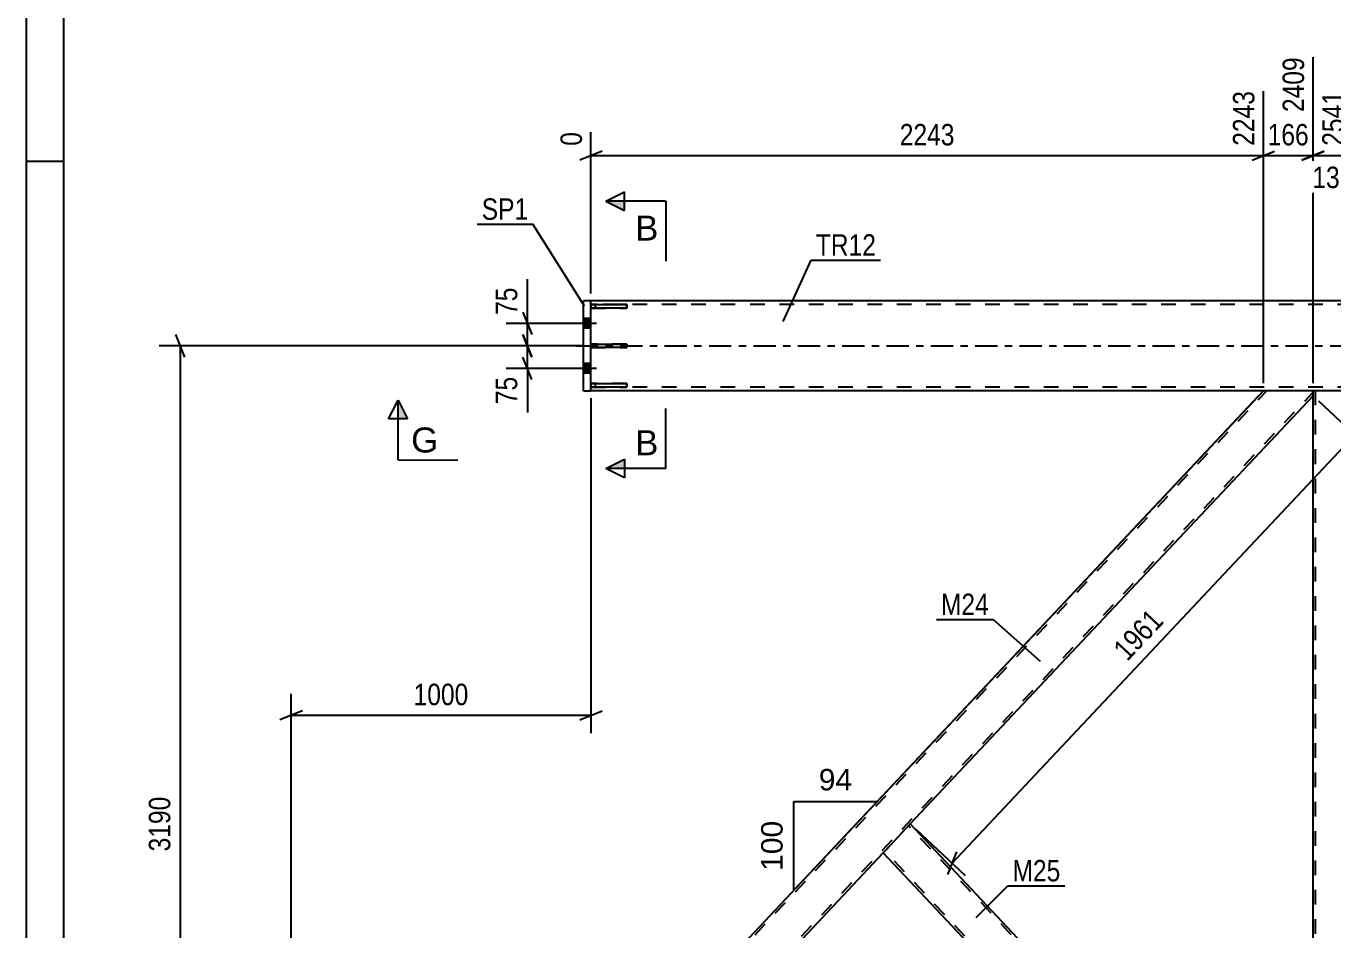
# Model space of a CAD drawing. Header units: millimetres. Extents: x -75 to 766, y -422 to 172.
# Drawn here: x -75.4 to 99, y -77.9 to 42.7 of the extents above; entities that cross this region are included whole.
import ezdxf

# ---------------------------------------------------------------- set-up
doc = ezdxf.new("R2010")
doc.units = ezdxf.units.MM
doc.linetypes.add('DXK_LINE_DOT2', pattern=[3.9198, 1.9599, -1.9599])
doc.linetypes.add('DXK_LINE_DOT3', pattern=[5.9187, 2.979, -0.9799, 0.9799, -0.9799])
doc.styles.add('Arial', font='ARIAL.TTF', dxfattribs={"height": 0.2})
doc.styles.add('Arial Narrow', font='ARIALN.TTF', dxfattribs={"height": 0.2})

# ---------------------------------------------------------------- blocks, each defined once
blk = doc.blocks.new('Unknown-386048478-15116')
at = {"color": 5, "linetype": 'Continuous'}
for p, q in [((-75.36, 171.6), (-75.36, -422.4)), ((-70.36, 166.6), (-70.36, -417.4)), ((-70.36, 24.6), (-75.36, 24.6))]:
    blk.add_line(p, q, dxfattribs=at)
blk = doc.blocks.new('Part-386048478-1387 - 1175')
at = {"color": 7, "linetype": 'DXK_LINE_DOT2'}
for p, q in [((-18.36, -121.41), (90.17, -6)), ((-12.17, -121.6), (96.36, -6.19)), ((96.36, -6), (89.73, -6)), ((42.62, -63.8), (39, -67.65)), ((-18.36, -120.94), (-17.53, -120.06)), ((-18.36, -121.6), (-18.36, -120.94)), ((-18.36, -121.6), (-11.73, -121.6))]:
    blk.add_line(p, q, dxfattribs=at)
at = {"color": 2, "linetype": 'Continuous'}
for p, q in [((-17.53, -120.06), (89.73, -6)), ((96.36, -6.66), (42.62, -63.8)), ((96.36, -6.66), (96.36, -6)), ((-11.73, -121.6), (39, -67.65))]:
    blk.add_line(p, q, dxfattribs=at)
blk = doc.blocks.new('Part-386048478-1396 - 1175')
at = {"color": 7, "linetype": 'DXK_LINE_DOT2'}
for p, q in [((101.64, -6), (96.36, -6)), ((96.36, -6.66), (96.36, -6)), ((96.68, -121.6), (96.68, -6)), ((101.32, -121.6), (101.32, -6)), ((101.64, -6.66), (101.64, -6)), ((96.36, -121.6), (96.36, -120.94)), ((101.64, -121.6), (96.36, -121.6)), ((101.64, -121.6), (101.64, -120.94))]:
    blk.add_line(p, q, dxfattribs=at)
at = {"color": 2, "linetype": 'Continuous'}
for p, q in [((96.36, -120.94), (96.36, -6.66)), ((101.64, -120.94), (101.64, -6.66))]:
    blk.add_line(p, q, dxfattribs=at)
blk = doc.blocks.new('Part-386048478-1408 - 1175')
at = {"color": 2, "linetype": 'Continuous'}
for p, q in [((39.44, -67.19), (42.62, -63.8)), ((96.36, -120.94), (42.62, -63.8)), ((39, -67.65), (39.13, -67.52)), ((89.73, -121.6), (39, -67.65)), ((39.13, -67.52), (39.44, -67.19)), ((96.36, -121.6), (96.36, -120.94))]:
    blk.add_line(p, q, dxfattribs=at)
at = {"color": 7, "linetype": 'DXK_LINE_DOT2'}
for p, q in [((96.36, -121.41), (42.4, -64.03)), ((39.13, -67.52), (39.36, -67.28)), ((39.22, -67.42), (39.24, -67.4)), ((90.17, -121.6), (39.22, -67.42)), ((39.27, -67.37), (39.44, -67.19)), ((96.36, -121.6), (89.73, -121.6))]:
    blk.add_line(p, q, dxfattribs=at)
blk = doc.blocks.new('Part-386048478-1415 - 1175')
at = {"color": 2, "linetype": 'Continuous'}
for p, q in [((-1, -6), (-1, 6)), ((0, 6), (-1, 6)), ((0, -6), (0, 6)), ((-1, -6), (0, -6))]:
    blk.add_line(p, q, dxfattribs=at)
blk = doc.blocks.new('Part-386048478-1437 - 1175')
at = {"color": 2, "linetype": 'Continuous'}
for p, q in [((0, 0.24), (4.8, 0.24)), ((0, 0.24), (0, -0.24)), ((4.8, 0.24), (4.8, -0.24)), ((4.8, -0.24), (0, -0.24))]:
    blk.add_line(p, q, dxfattribs=at)
at = {"color": 7, "linetype": 'DXK_LINE_DOT2'}
blk.add_line((0.6, -0.24), (0.6, 0.24), dxfattribs=at)
blk = doc.blocks.new('Part-386048478-1438 - 1175')
at = {"color": 2, "linetype": 'Continuous'}
for p, q in [((0, 5.5), (4.8, 5.5)), ((0, 5.5), (0, 5.02)), ((4.8, 5.5), (4.8, 5.02)), ((4.8, 5.02), (0, 5.02))]:
    blk.add_line(p, q, dxfattribs=at)
at = {"color": 7, "linetype": 'DXK_LINE_DOT2'}
blk.add_line((0.6, 5.02), (0.6, 5.5), dxfattribs=at)
blk = doc.blocks.new('Part-386048478-1439 - 1175')
at = {"color": 2, "linetype": 'Continuous'}
for p, q in [((0, -5.5), (0, -5.02)), ((0, -5.02), (4.8, -5.02)), ((4.8, -5.02), (4.8, -5.5)), ((4.8, -5.5), (0, -5.5))]:
    blk.add_line(p, q, dxfattribs=at)
at = {"color": 7, "linetype": 'DXK_LINE_DOT2'}
blk.add_line((0.6, -5.5), (0.6, -5.02), dxfattribs=at)
blk = doc.blocks.new('Part-386048478-1440 - 1175')
at = {"color": 7, "linetype": 'DXK_LINE_DOT2'}
for p, q in [((4.8, 0.24), (0, 0.24)), ((0, 0.24), (0, -0.24)), ((0.6, -0.24), (0.6, 0.24)), ((4.8, -0.24), (4.8, 0.24)), ((0, -0.24), (4.8, -0.24))]:
    blk.add_line(p, q, dxfattribs=at)
blk = doc.blocks.new('Part-386048478-1441 - 1175')
at = {"color": 7, "linetype": 'DXK_LINE_DOT2'}
for p, q in [((4.8, 5.5), (0, 5.5)), ((0, 5.5), (0, 5.02)), ((0.6, 5.02), (0.6, 5.5)), ((4.8, 5.02), (4.8, 5.5)), ((0, 5.02), (4.8, 5.02))]:
    blk.add_line(p, q, dxfattribs=at)
blk = doc.blocks.new('Part-386048478-1442 - 1175')
at = {"color": 7, "linetype": 'DXK_LINE_DOT2'}
for p, q in [((4.8, -5.02), (0, -5.02)), ((0, -5.02), (0, -5.5)), ((0.6, -5.5), (0.6, -5.02)), ((4.8, -5.5), (4.8, -5.02)), ((0, -5.5), (4.8, -5.5))]:
    blk.add_line(p, q, dxfattribs=at)
blk = doc.blocks.new('Part-386048478-1445 - 1175')
at = {"color": 2, "linetype": 'Continuous'}
for p, q in [((217, 6), (0, 6)), ((461.4, -6), (0, -6))]:
    blk.add_line(p, q, dxfattribs=at)
at = {"color": 7, "linetype": 'DXK_LINE_DOT2'}
for p, q in [((0, -6), (0, 6)), ((587.64, 5.52), (0, 5.52)), ((587.64, -5.52), (0, -5.52))]:
    blk.add_line(p, q, dxfattribs=at)
at = {"color": 7, "linetype": 'DXK_LINE_DOT3'}
blk.add_line((-2, 0), (587.64, 0), dxfattribs=at)
blk = doc.blocks.new('Bolt-386048478-1528 - 1175')
at = {"linetype": 'Continuous'}
for points in [[(-1, 3.66), (-1, 2.34), (0, 2.34), (0, 3.66)], [(-1, 3.66), (-1, 2.34), (0, 2.34), (0, 3.66)], [(-1, -2.34), (-1, -3.66), (0, -3.66), (0, -2.34)], [(-1, -2.34), (-1, -3.66), (0, -3.66), (0, -2.34)]]:
    blk.add_hatch(color=1, dxfattribs=at).paths.add_polyline_path(points)
at = {"color": 1, "linetype": 'Continuous'}
for p, q in [((0, 3.66), (-1, 3.66)), ((0, 3.66), (-1, 3.66)), ((0.76, 3), (-4, 3)), ((0.76, 3), (-4, 3)), ((0, 2.34), (-1, 2.34)), ((0, 2.34), (-1, 2.34)), ((0.76, -3), (-4, -3)), ((0.76, -3), (-4, -3)), ((0, -2.34), (-1, -2.34)), ((0, -2.34), (-1, -2.34)), ((0, -3.66), (-1, -3.66)), ((0, -3.66), (-1, -3.66))]:
    blk.add_line(p, q, dxfattribs=at)
blk = doc.blocks.new('StraightDimension-386048478-37626 - 1175')
at = {"color": 7, "linetype": 'Continuous'}
for p, q in [((96.36, -5), (96.36, 38.51)), ((89.73, -5), (89.73, 34.01)), ((88.23, 24.8), (91.23, 26)), ((89.73, 25.4), (96.36, 25.4)), ((97.86, 26), (94.86, 24.8))]:
    blk.add_line(p, q, dxfattribs=at)
at = {"color": 0}
blk.add_wipeout([(96.39, 26.15), (96.39, 30.35), (89.7, 30.35), (89.7, 26.15)], dxfattribs=at)
at = {"color": 3, "style": 'Arial Narrow'}
blk.add_text('166', height=2.863, dxfattribs=at).set_placement((90.3, 26.75))
at = {"color": 0, "linetype": 'Continuous'}
blk.add_wipeout([(95.76, 39.11), (91.56, 39.11), (91.56, 30.6), (95.76, 30.6)], dxfattribs=at)
at = {"color": 3, "linetype": 'Continuous', "style": 'Arial Narrow'}
blk.add_text('2409', height=2.863, rotation=90.0002, dxfattribs=at).set_placement((95.16, 31.2))
blk = doc.blocks.new('StraightDimension-386048478-27193 - 1175')
at = {"color": 7, "linetype": 'Continuous'}
for p, q in [((0, -7), (0, -51.7)), ((-40, -115.8), (-40, -46.45)), ((-38.5, -48.7), (-41.5, -49.9)), ((-1.5, -49.9), (1.5, -48.7)), ((-40, -49.3), (0, -49.3))]:
    blk.add_line(p, q, dxfattribs=at)
at = {"color": 0}
blk.add_wipeout([(-15.74, -48.55), (-15.74, -44.35), (-24.26, -44.35), (-24.26, -48.55)], dxfattribs=at)
at = {"color": 3, "style": 'Arial Narrow'}
blk.add_text('1000', height=2.863, dxfattribs=at).set_placement((-23.66, -47.95))
blk = doc.blocks.new('StraightDimension-386048478-26686 - 1175')
at = {"color": 7, "linetype": 'Continuous'}
for p, q in [((-1, 0), (-57.63, 0)), ((-54.18, -1.5), (-55.38, 1.5)), ((-54.78, -127.6), (-54.78, 0)), ((-55.38, -126.1), (-54.18, -129.1)), ((-41, -127.6), (-57.63, -127.6))]:
    blk.add_line(p, q, dxfattribs=at)
at = {"color": 0}
blk.add_wipeout([(-55.53, -59.54), (-59.73, -59.54), (-59.73, -68.06), (-55.53, -68.06)], dxfattribs=at)
at = {"color": 3, "style": 'Arial Narrow'}
blk.add_text('3190', height=2.863, rotation=90.0002, dxfattribs=at).set_placement((-56.13, -67.46))
blk = doc.blocks.new('StraightDimension-386048478-60673 - 1175')
at = {"color": 7, "linetype": 'Continuous'}
for p, q in [((-9.08, 4.5), (-7.88, 1.5)), ((-4, 3), (-11.33, 3)), ((-8.48, 0), (-8.48, 3)), ((-1, 0), (-11.33, 0)), ((-7.88, -1.5), (-9.08, 1.5))]:
    blk.add_line(p, q, dxfattribs=at)
at = {"color": 0}
blk.add_wipeout([(-9.23, 8.38), (-13.43, 8.38), (-13.43, 3.52), (-9.23, 3.52)], dxfattribs=at)
at = {"color": 7, "linetype": 'Continuous'}
blk.add_line((-8.48, 3), (-8.48, 8.91), dxfattribs=at)
blk.add_line((-8.48, 3), (-8.48, 8.91), dxfattribs=at)
at = {"color": 3, "style": 'Arial Narrow'}
blk.add_text('75', height=2.863, rotation=90.0002, dxfattribs=at).set_placement((-9.83, 4.13))
blk = doc.blocks.new('AngleDimension-386048478-20139 - 1175')
at = {"color": 7, "linetype": 'Continuous'}
for p, q in [((89.05, -6.73), (38.18, -60.82)), ((27.08, -60.82), (38.18, -60.82)), ((27.08, -72.62), (38.18, -60.82)), ((27.08, -72.62), (27.08, -60.82))]:
    blk.add_line(p, q, dxfattribs=at)
at = {"color": 0}
for points in [[(35.45, -59.92), (35.45, -55.72), (29.8, -55.72), (29.8, -59.92)], [(26.18, -62.79), (21.98, -62.79), (21.98, -70.66), (26.18, -70.66)]]:
    blk.add_wipeout(points, dxfattribs=at)
at = {"color": 3, "style": 'Arial'}
blk.add_text('94', height=2.865, dxfattribs=at).set_placement((30.4, -59.32))
blk.add_text('100', height=2.865, rotation=90.0002, dxfattribs=at).set_placement((25.58, -70.06))
blk = doc.blocks.new('StraightDimension-386048478-37625 - 1175')
at = {"color": 7, "linetype": 'Continuous'}
for p, q in [((96.36, -5), (96.36, 38.51)), ((101.64, -5), (101.64, 34.01)), ((94.86, 24.8), (97.86, 26)), ((96.36, 25.4), (101.64, 25.4)), ((103.14, 26), (100.14, 24.8))]:
    blk.add_line(p, q, dxfattribs=at)
at = {"color": 0, "linetype": 'Continuous'}
blk.add_wipeout([(101.04, 34.61), (96.84, 34.61), (96.84, 26.1), (101.04, 26.1)], dxfattribs=at)
at = {"color": 0}
blk.add_wipeout([(102.34, 20.45), (102.34, 24.65), (95.66, 24.65), (95.66, 20.45)], dxfattribs=at)
at = {"color": 3, "linetype": 'Continuous', "style": 'Arial Narrow'}
blk.add_text('2541', height=2.863, rotation=90.0002, dxfattribs=at).set_placement((100.44, 26.7))
at = {"color": 3, "style": 'Arial Narrow'}
blk.add_text('132', height=2.863, dxfattribs=at).set_placement((96.26, 21.05))
blk = doc.blocks.new('StraightDimension-386048478-37627 - 1175')
at = {"color": 7, "linetype": 'Continuous'}
for p, q in [((89.73, -5), (89.73, 34.01)), ((0, 7), (0, 28.53)), ((1.5, 26), (-1.5, 24.8)), ((0, 25.4), (89.73, 25.4)), ((88.23, 24.8), (91.23, 26))]:
    blk.add_line(p, q, dxfattribs=at)
at = {"color": 0, "linetype": 'Continuous'}
for points in [[(89.13, 34.61), (84.93, 34.61), (84.93, 26.1), (89.13, 26.1)], [(-0.6, 29.13), (-4.8, 29.13), (-4.8, 26.1), (-0.6, 26.1)]]:
    blk.add_wipeout(points, dxfattribs=at)
at = {"color": 0}
blk.add_wipeout([(49.12, 26.15), (49.12, 30.35), (40.61, 30.35), (40.61, 26.15)], dxfattribs=at)
at = {"color": 3, "linetype": 'Continuous', "style": 'Arial Narrow'}
for s, height, p in [('2243', 2.863, (88.53, 26.7)), ('0', 2.86, (-1.2, 26.7))]:
    blk.add_text(s, height=height, rotation=90.0002, dxfattribs=at).set_placement(p)
at = {"color": 3, "style": 'Arial Narrow'}
blk.add_text('2243', height=2.863, dxfattribs=at).set_placement((41.21, 26.75))
blk = doc.blocks.new('StraightDimension-386048478-60674 - 1175')
at = {"color": 7, "linetype": 'Continuous'}
for p, q in [((-1, 0), (-11.33, 0)), ((-9.08, 1.5), (-7.88, -1.5)), ((-8.48, -3), (-8.48, 0)), ((-7.88, -4.5), (-9.08, -1.5)), ((-3.28, -3), (-11.33, -3))]:
    blk.add_line(p, q, dxfattribs=at)
at = {"color": 0}
blk.add_wipeout([(-9.23, -3.53), (-13.43, -3.53), (-13.43, -8.38), (-9.23, -8.38)], dxfattribs=at)
at = {"color": 7, "linetype": 'Continuous'}
blk.add_line((-8.48, -3), (-8.48, -8.91), dxfattribs=at)
blk.add_line((-8.48, -3), (-8.48, -8.91), dxfattribs=at)
at = {"color": 3, "style": 'Arial Narrow'}
blk.add_text('75', height=2.863, rotation=90.0002, dxfattribs=at).set_placement((-9.83, -7.78))
blk = doc.blocks.new('StraightDimension-386048478-47263 - 1175')
at = {"color": 7, "linetype": 'Continuous'}
for p, q in [((97.09, -7.35), (103.66, -13.53)), ((101.32, -13.39), (102.5, -10.38)), ((48.18, -69.02), (101.91, -11.88)), ((43.35, -64.49), (49.92, -70.67)), ((48.77, -67.52), (47.59, -70.53))]:
    blk.add_line(p, q, dxfattribs=at)
at = {"color": 0}
blk.add_wipeout([(77.41, -36.84), (74.35, -33.96), (68.52, -40.16), (71.58, -43.04)], dxfattribs=at)
at = {"color": 3, "style": 'Arial Narrow'}
blk.add_text('1961', height=2.863, rotation=46.7591, dxfattribs=at).set_placement((71.56, -42.19))
blk = doc.blocks.new('Mark-386048478-6373 - 1175')
at = {"color": 0}
blk.add_wipeout([(38.05, 12.03), (38.05, 15.03), (30.01, 15.03), (30.01, 12.03)], dxfattribs=at)
blk.add_wipeout([(38.05, 12.03), (38.05, 15.03), (30.01, 15.03), (30.01, 12.03)], dxfattribs=at)
at = {"color": 30, "linetype": 'Continuous'}
for p, q in [((25.64, 3.27), (29.41, 11.43)), ((29.41, 11.43), (38.65, 11.43))]:
    blk.add_line(p, q, dxfattribs=at)
at = {"color": 3, "style": 'Arial Narrow'}
blk.add_text('TR12', height=2.863, dxfattribs=at).set_placement((30.01, 12.03))
blk = doc.blocks.new('Mark-386048478-31460 - 1175')
at = {"color": 0}
blk.add_wipeout([(53.09, -35.93), (53.09, -32.93), (46.7, -32.93), (46.7, -35.93)], dxfattribs=at)
blk.add_wipeout([(53.09, -35.93), (53.09, -32.93), (46.7, -32.93), (46.7, -35.93)], dxfattribs=at)
at = {"color": 30, "linetype": 'Continuous'}
for p in [(46.1, -36.53), (59.99, -42.1)]:
    blk.add_line(p, (53.69, -36.53), dxfattribs=at)
at = {"color": 3, "style": 'Arial Narrow'}
blk.add_text('M24', height=2.863, dxfattribs=at).set_placement((46.7, -35.93))
blk = doc.blocks.new('Mark-386048478-31464 - 1175')
at = {"color": 0}
blk.add_wipeout([(62.64, -71.46), (62.64, -68.46), (56.25, -68.46), (56.25, -71.46)], dxfattribs=at)
blk.add_wipeout([(62.64, -71.46), (62.64, -68.46), (56.25, -68.46), (56.25, -71.46)], dxfattribs=at)
at = {"color": 30, "linetype": 'Continuous'}
for p, q in [((51.4, -76.3), (55.65, -72.06)), ((55.65, -72.06), (63.24, -72.06))]:
    blk.add_line(p, q, dxfattribs=at)
at = {"color": 3, "style": 'Arial Narrow'}
blk.add_text('M25', height=2.863, dxfattribs=at).set_placement((56.25, -71.46))
blk = doc.blocks.new('Mark-386048478-41069 - 1175')
at = {"color": 0}
blk.add_wipeout([(-8.36, 16.82), (-8.36, 19.82), (-14.57, 19.82), (-14.57, 16.82)], dxfattribs=at)
blk.add_wipeout([(-8.36, 16.82), (-8.36, 19.82), (-14.57, 19.82), (-14.57, 16.82)], dxfattribs=at)
at = {"color": 30, "linetype": 'Continuous'}
for p in [(-15.17, 16.22), (-0.85, 5.31)]:
    blk.add_line(p, (-7.76, 16.22), dxfattribs=at)
at = {"color": 3, "style": 'Arial Narrow'}
blk.add_text('SP1', height=2.863, dxfattribs=at).set_placement((-14.57, 16.82))
blk = doc.blocks.new('SectionMark-386048478-44509 - 1175')
at = {"linetype": 'Continuous'}
for points in [[(4.5, 19.3), (4.5, 18.05), (2, 19.3)], [(4.5, -15.1), (4.5, -16.35), (2, -16.35)]]:
    blk.add_hatch(color=6, dxfattribs=at).paths.add_polyline_path(points)
at = {"color": 6, "linetype": 'Continuous'}
for p, q in [((2, 19.3), (4.5, 20.55)), ((10, 19.3), (2, 19.3)), ((2, 19.3), (4.5, 18.05)), ((4.5, 18.05), (4.5, 20.55)), ((10, 19.3), (10, 11.3)), ((10, -16.35), (10, -8.35)), ((2, -16.35), (4.5, -15.1)), ((4.5, -15.1), (4.5, -17.6)), ((10, -16.35), (2, -16.35)), ((4.5, -17.6), (2, -16.35))]:
    blk.add_line(p, q, dxfattribs=at)
at = {"color": 0, "linetype": 'Continuous'}
for points in [[(9, 14.05), (9, 17.55), (5.89, 17.55), (5.89, 14.05)], [(9, -14.6), (9, -11.1), (5.89, -11.1), (5.89, -14.6)]]:
    blk.add_wipeout(points, dxfattribs=at)
at = {"color": 3, "linetype": 'Continuous', "style": 'Arial'}
for p in [(5.89, 14.05), (5.89, -14.6)]:
    blk.add_text('B', height=3.34, dxfattribs=at).set_placement(p)
blk = doc.blocks.new('SectionMark-386048478-47871 - 1175')
at = {"linetype": 'Continuous'}
blk.add_hatch(color=6, dxfattribs=at).paths.add_polyline_path([(-24.49, -9.73), (-25.74, -9.73), (-25.73, -7.23)])
at = {"color": 6, "linetype": 'Continuous'}
for p, q in [((-26.99, -9.73), (-25.73, -7.23)), ((-25.74, -15.23), (-25.73, -7.23)), ((-25.73, -7.23), (-24.49, -9.73)), ((-24.49, -9.73), (-26.99, -9.73)), ((-25.74, -15.23), (-17.74, -15.24))]:
    blk.add_line(p, q, dxfattribs=at)
at = {"color": 0, "linetype": 'Continuous'}
blk.add_wipeout([(-20.36, -14.24), (-20.36, -10.74), (-23.99, -10.73), (-23.99, -14.23)], dxfattribs=at)
at = {"color": 3, "linetype": 'Continuous', "style": 'Arial'}
blk.add_text('G', height=3.34, rotation=-0.063, dxfattribs=at).set_placement((-23.99, -14.23))

msp = doc.modelspace()

# ---------------------------------------------------------------- block references
for name in ['Unknown-386048478-15116', 'Part-386048478-1445 - 1175', 'Part-386048478-1415 - 1175', 'Part-386048478-1438 - 1175', 'Part-386048478-1441 - 1175', 'Bolt-386048478-1528 - 1175', 'Part-386048478-1437 - 1175', 'Part-386048478-1440 - 1175', 'Part-386048478-1439 - 1175', 'Part-386048478-1442 - 1175', 'Part-386048478-1387 - 1175', 'Part-386048478-1396 - 1175', 'Part-386048478-1408 - 1175']:
    msp.add_blockref(name, (0, 0))

# ---------------------------------------------------------------- next in the draw order: block references
for name in ['StraightDimension-386048478-37626 - 1175', 'AngleDimension-386048478-20139 - 1175', 'StraightDimension-386048478-27193 - 1175']:
    msp.add_blockref(name, (0, 0))

# ---------------------------------------------------------------- next in the draw order: block references
for name in ['StraightDimension-386048478-37625 - 1175', 'StraightDimension-386048478-26686 - 1175', 'StraightDimension-386048478-47263 - 1175']:
    msp.add_blockref(name, (0, 0))

# ---------------------------------------------------------------- next in the draw order: block references
for name in ['StraightDimension-386048478-60673 - 1175', 'Mark-386048478-31460 - 1175', 'Mark-386048478-31464 - 1175']:
    msp.add_blockref(name, (0, 0))

# ---------------------------------------------------------------- next in the draw order: block references
msp.add_blockref('StraightDimension-386048478-37627 - 1175', (0, 0))

# ---------------------------------------------------------------- next in the draw order: block references
for name in ['Mark-386048478-41069 - 1175', 'SectionMark-386048478-44509 - 1175', 'Mark-386048478-6373 - 1175', 'StraightDimension-386048478-60674 - 1175']:
    msp.add_blockref(name, (0, 0))

# ---------------------------------------------------------------- next in the draw order: block references
msp.add_blockref('SectionMark-386048478-47871 - 1175', (0, 0))

doc.saveas('drawing.dxf')
